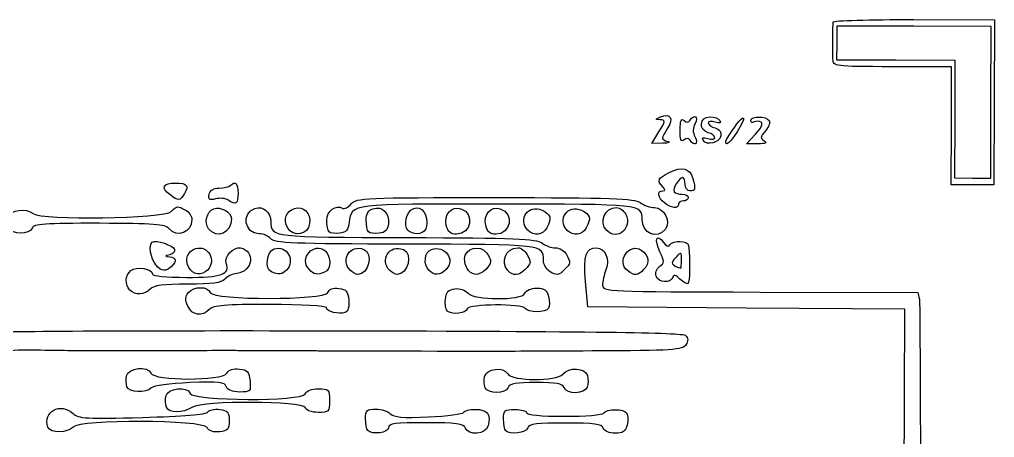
# Model space of a CAD drawing. Extents: x 25 to 242, y 39 to 365.
# Drawn here: x 165.3 to 227.6, y 328 to 354.8 of the extents above; entities that cross this region are included whole.
import ezdxf

# ---------------------------------------------------------------- set-up
doc = ezdxf.new("R2010")
doc.units = 0
doc.layers.add('Layer_1', color=7, linetype='CONTINUOUS')

msp = doc.modelspace()

# ---------------------------------------------------------------- linework, layer by layer
at = {"layer": 'Layer_1', "color": 7}
for points in [[(222.48781, 354.753212), (227.63625, 354.742272), (227.61975, 349.46341), (227.60325, 344.184549), (226.23734, 344.187449), (224.87143, 344.190349), (224.88323, 347.960964), (224.88314, 347.961005)], [(224.88314, 347.961005), (224.89494, 351.731621), (221.11241, 351.739621)], [(206.42255, 346.840035), (205.722375, 346.816525), (206.179291, 347.569686)], [(207.535672, 347.674551), (207.535987, 347.674536)], [(212.49435, 346.805476), (211.77207, 346.803676), (212.35591, 347.425197), (212.35594, 347.4252)], [(219.97036, 314.038193), (221.83591, 314.034193), (221.87051, 325.128512), (221.90511, 336.222825), (211.766, 336.300295), (201.626891, 336.377765), (201.491401, 337.993065)], [(212.65824, 337.323925), (222.74099, 337.302495), (222.83699, 336.817493)]]:
    msp.add_lwpolyline(points, dxfattribs=at)
for points in [[(227.40953, 349.463895), (227.42463, 354.31183), (222.48633, 354.32232), (217.54802, 354.33281), (217.54502, 353.255491), (217.54202, 352.178173), (221.32456, 352.170173), (225.10709, 352.162173), (225.09529, 348.391558), (225.08349, 344.620943), (226.23926, 344.618543), (227.39503, 344.616143)], [(209.00802, 347.035776)], [(210.50766, 347.075696)], [(174.898871, 343.557163)], [(178.638833, 343.205609)], [(206.532841, 343.021042)], [(177.37889, 341.372036)], [(182.429058, 341.450856)], [(185.084763, 341.176564)], [(187.606448, 341.171164)], [(190.241087, 341.170628)], [(192.58323, 341.583838)], [(195.104914, 341.578438)], [(197.79601, 341.27439)], [(200.317698, 341.26899)], [(202.839384, 341.26359)], [(207.624744, 339.378941)], [(174.015459, 339.060174)], [(176.110078, 338.891616)], [(181.407129, 338.607739)], [(183.805482, 338.77935)], [(186.440361, 338.7129)], [(188.962046, 338.7075)], [(191.483731, 338.702185)], [(194.005417, 338.696705)], [(196.527105, 338.691295)], [(199.16429, 338.65986)], [(204.172601, 338.70007)], [(207.526145, 338.150004)], [(172.35691, 337.450039)], [(176.058834, 336.423026)], [(192.684772, 336.077038)], [(172.166129, 331.253975)], [(195.071457, 331.20528)], [(174.683778, 329.955939)], [(167.114695, 328.67919)], [(187.557196, 328.468803)], [(196.383152, 328.450058)]]:
    msp.add_lwpolyline(points, close=True, dxfattribs=at)
for points in [[(217.32186, 354.602587), (217.33186, 354.691447), (219.65616, 354.759228), (222.48781, 354.753212)], [(217.30756, 352.232501), (217.28356, 352.754122), (217.29306, 354.337467), (217.32186, 354.602587)], [(221.11241, 351.739621), (217.33694, 351.747621), (217.32984, 351.748521), (217.30756, 352.232501)], [(206.251361, 348.338806), (205.90373, 348.353226), (205.90721, 348.371686), (206.287351, 348.529731)], [(206.287351, 348.529731), (206.913403, 348.790016), (207.137896, 348.426675), (206.736605, 347.802611)], [(208.171638, 348.309129), (208.43149, 348.737458), (208.72642, 348.54841), (208.49251, 348.103445)], [(209.33126, 347.51769), (208.69393, 347.690073), (208.77362, 348.533769), (209.42706, 348.532381)], [(209.42706, 348.532381), (209.70918, 348.531772), (210.00438, 348.423808), (210.08305, 348.292439)], [(210.50771, 347.075696), (210.92776, 347.815345), (211.49255, 348.541709), (211.57861, 348.45298)], [(212.06554, 348.298595), (212.06654, 348.596109), (213.05101, 348.59329), (213.22948, 348.295295)], [(206.179291, 347.569686), (206.607395, 348.27536), (206.611938, 348.323849), (206.251361, 348.338806)], [(207.535987, 347.674536), (207.537887, 348.291883), (207.602887, 348.452876), (207.78667, 348.295679)], [(207.78667, 348.295679), (207.950288, 348.155729), (208.08136, 348.160305), (208.171638, 348.309129)], [(208.49251, 348.103445), (208.33175, 347.797613), (208.33097, 347.548102), (208.48951, 347.24159)], [(209.33317, 348.141299), (209.33291, 348.028629), (209.52972, 347.88311), (209.77072, 347.817924)], [(209.77995, 348.199869), (209.53457, 348.280329), (209.33352, 348.253969), (209.33317, 348.141299)], [(210.08305, 348.292439), (210.17935, 348.131707), (210.08005, 348.101431), (209.77995, 348.199869)], [(211.57861, 348.45298), (211.70803, 348.319608), (210.74172, 346.811935), (210.52496, 346.808996)], [(212.27538, 348.203135), (212.15958, 348.130135), (212.06515, 348.173095), (212.06554, 348.298595)], [(212.71286, 348.191285), (212.58805, 348.270795), (212.39119, 348.276125), (212.27538, 348.203135)], [(212.35594, 347.4252), (212.72428, 347.81732), (212.85602, 348.100078), (212.71286, 348.191285)], [(213.22948, 348.295295), (213.30498, 348.169161), (213.19518, 347.872597), (212.98551, 347.636264)], [(206.736605, 347.802611), (206.302728, 347.127869), (206.303684, 347.084926), (206.755285, 346.962861)], [(207.782478, 347.052352), (207.597717, 346.895937), (207.533749, 347.057252), (207.535672, 347.674551)], [(210.13473, 347.307224), (210.04963, 346.85718), (209.23283, 346.660402), (209.00802, 347.035776)], [(209.75055, 347.199253), (209.75081, 347.311923), (209.56222, 347.455218), (209.33126, 347.51769)], [(209.77072, 347.817924), (210.0543, 347.741224), (210.18274, 347.56102), (210.13473, 347.307224)], [(212.98551, 347.636264), (212.65826, 347.267494), (212.64763, 347.178254), (212.91041, 347.006903)], [(206.755285, 346.962861), (206.957376, 346.908231), (206.807645, 346.852963), (206.42255, 346.840035)], [(208.167357, 347.037272), (208.078007, 347.186467), (207.946967, 347.1916), (207.782478, 347.052352)], [(208.48951, 347.24159), (208.72064, 346.795638), (208.42451, 346.607845), (208.167357, 347.037272)], [(209.00806, 347.035776), (208.90304, 347.211119), (208.99236, 347.242794), (209.30377, 347.140683)], [(209.30377, 347.140683), (209.54915, 347.060223), (209.75019, 347.086583), (209.75055, 347.199253)], [(210.52496, 346.808996), (210.43146, 346.807696), (210.42369, 346.927743), (210.50766, 347.075696)], [(212.91041, 347.006903), (213.13252, 346.862089), (213.01822, 346.806757), (212.49435, 346.805476)], [(206.420496, 344.057209), (206.040324, 344.44907), (206.108706, 344.598255), (206.838675, 344.969492)], [(206.838675, 344.969492), (207.641596, 345.377834), (208.183523, 345.243777), (208.35093, 344.595408)], [(207.849987, 344.226545), (207.851587, 344.76916), (207.606663, 344.779712), (207.282556, 344.250995)], [(174.898871, 343.557159), (174.321693, 343.97383), (174.47798, 344.297439), (175.255593, 344.295785)], [(175.255593, 344.295785), (176.007221, 344.294185), (176.15238, 344.128585), (175.843632, 343.624913)], [(178.772183, 344.136572), (179.082124, 344.452696), (179.270814, 344.264379), (179.26887, 343.640867)], [(207.282556, 344.250995), (206.997904, 343.78663), (207.117189, 343.581721), (207.672856, 343.580541)], [(208.163854, 343.794948), (207.98874, 343.795213), (207.849241, 343.987142), (207.849987, 344.226545)], [(208.35093, 344.595408), (208.53313, 343.889772), (208.5108, 343.79421), (208.163854, 343.794948)], [(175.843632, 343.624913), (175.541272, 343.131653), (175.49307, 343.128198), (174.898871, 343.557163)], [(177.83024, 343.283047), (177.42611, 343.179989), (177.348984, 343.231587), (177.412942, 343.562233)], [(177.412942, 343.562233), (177.465932, 343.836185), (177.675168, 343.970649), (178.05756, 343.976493)], [(178.05756, 343.976493), (178.368945, 343.981293), (178.690528, 344.053293), (178.772183, 344.136572)], [(179.26887, 343.640867), (179.26677, 342.957676), (179.146624, 342.874692), (178.638833, 343.205609)], [(206.532854, 343.021026), (206.112286, 343.350062), (206.046897, 343.799446), (206.419702, 343.798652)], [(206.419702, 343.798652), (206.615833, 343.798123), (206.616013, 343.855692), (206.420496, 344.057209)], [(207.672856, 343.580541), (207.884748, 343.580012), (208.057812, 343.482761), (208.057441, 343.36426)], [(178.638833, 343.205607), (178.466777, 343.317735), (178.102909, 343.35258), (177.83024, 343.283047)], [(184.937358, 341.926376), (184.939258, 342.513698), (185.532628, 342.948474), (185.960439, 342.675927)], [(185.960439, 342.675927), (186.061404, 342.611607), (186.306145, 342.741687), (186.50431, 342.964987)], [(195.878446, 342.952216), (186.416847, 342.964886), (186.509504, 342.976266), (186.373437, 341.78399)], [(186.50431, 342.964987), (186.846215, 343.350273), (187.315615, 343.370734), (195.699531, 343.365775)], [(190.315554, 342.555002), (190.796059, 342.961788), (191.348588, 342.535682), (191.34617, 341.760212)], [(195.699531, 343.365775), (203.159538, 343.361375), (204.603134, 343.310975), (204.975789, 343.041946)], [(205.111121, 341.969863), (205.114121, 342.934928), (205.067331, 342.939907), (195.878446, 342.952216)], [(197.79601, 341.27439), (197.125241, 341.965788), (197.83847, 342.967975), (198.709846, 342.558445)], [(200.317698, 341.26899), (199.646926, 341.960389), (200.360158, 342.962575), (201.231535, 342.553045)], [(204.975789, 343.041946), (205.218526, 342.866713), (205.634522, 342.722877), (205.900227, 342.722314)], [(207.425677, 342.934672), (207.424577, 342.634603), (206.970631, 342.678531), (206.532841, 343.021042)], [(207.741558, 343.149466), (207.568192, 343.14973), (207.426045, 343.053176), (207.425677, 342.934672)], [(208.057441, 343.36426), (208.057177, 343.245756), (207.914926, 343.149098), (207.741558, 343.149466)], [(164.590645, 342.097225), (164.681845, 342.581786), (165.708095, 342.737612), (166.175455, 342.337861)], [(166.175455, 342.337861), (166.676395, 341.909385), (174.56163, 342.030662), (174.99583, 342.473519)], [(174.99583, 342.473519), (175.362387, 342.847385), (175.395719, 342.850624), (175.917014, 342.562969)], [(175.917014, 342.562969), (176.140185, 342.439819), (176.32225, 342.167946), (176.321599, 341.958806)], [(177.37889, 341.372036), (177.075215, 341.749308), (177.265355, 342.478835), (177.71295, 342.653778)], [(177.71295, 342.653778), (178.127018, 342.815618), (178.84479, 342.423236), (178.843581, 342.035701)], [(180.608384, 341.052135), (179.676148, 341.054235), (179.460304, 342.392197), (180.346076, 342.67828)], [(180.346076, 342.67828), (180.868972, 342.847164), (181.36651, 342.428577), (181.364618, 341.821369)], [(182.429058, 341.450856), (182.149878, 341.989532), (182.333278, 342.500477), (182.867764, 342.673104)], [(182.867764, 342.673104), (183.436548, 342.856807), (183.921883, 342.37817), (183.844062, 341.71028)], [(187.459043, 341.920973), (187.460343, 342.332357), (187.594327, 342.560029), (187.891703, 342.656072)], [(187.891703, 342.656072), (188.477811, 342.845374), (188.966271, 342.376133), (188.887436, 341.699527)], [(190.241084, 341.170628), (189.87024, 341.330685), (189.917993, 342.218436), (190.315554, 342.555002)], [(192.58323, 341.583838), (192.413997, 342.284476), (192.907559, 342.85328), (193.512601, 342.654898)], [(193.512601, 342.654898), (194.422493, 342.356556), (194.192729, 341.023519), (193.231766, 341.025562)], [(195.104914, 341.578438), (194.935681, 342.279076), (195.429246, 342.847883), (196.034291, 342.649498)], [(196.034291, 342.649498), (196.944181, 342.351157), (196.714418, 341.01812), (195.753453, 341.020162)], [(198.709846, 342.558445), (199.277997, 342.291424), (199.339114, 342.060059), (199.007927, 341.430023)], [(201.231535, 342.553045), (201.799686, 342.286025), (201.860798, 342.05466), (201.529614, 341.424624)], [(202.839384, 341.26359), (202.313246, 341.805909), (202.709024, 342.729032), (203.466981, 342.727421)], [(204.061426, 342.295227), (204.512736, 341.424422), (203.507034, 340.575411), (202.839384, 341.26359)], [(203.466981, 342.727421), (203.670954, 342.726892), (203.938453, 342.5325), (204.061426, 342.295227)], [(205.900227, 342.722314), (206.532447, 342.721014), (206.979243, 341.810745), (206.585273, 341.326716)], [(170.404555, 341.720398), (166.879585, 341.727898), (166.201675, 341.678438), (166.098915, 341.406345)], [(174.848825, 341.387759), (174.633153, 341.655699), (173.867017, 341.713043), (170.404555, 341.720398)], [(176.321599, 341.958806), (176.318999, 341.140812), (175.350025, 340.765088), (174.848825, 341.387759)], [(178.843581, 342.035701), (178.840681, 341.10029), (177.929821, 340.68758), (177.37889, 341.372036)], [(181.364618, 341.821369), (181.361518, 340.842016), (181.419178, 340.835322), (190.071846, 340.809716)], [(183.844062, 341.71028), (183.758922, 340.979562), (182.767518, 340.797801), (182.429058, 341.450856)], [(185.084763, 341.176557), (185.002673, 341.261177), (184.936334, 341.598597), (184.937358, 341.926376)], [(186.373437, 341.78399), (186.316727, 341.287084), (186.184172, 341.134261), (185.767439, 341.085334)], [(187.606448, 341.171157), (187.524358, 341.255777), (187.458022, 341.593194), (187.459043, 341.920973)], [(188.887436, 341.699527), (188.839146, 341.285052), (188.686072, 341.126537), (188.289127, 341.079934)], [(191.34617, 341.760212), (191.34427, 341.133641), (190.889218, 340.890889), (190.241087, 341.170628)], [(206.585273, 341.326716), (206.051447, 340.670864), (205.108353, 341.082318), (205.111121, 341.969863)], [(166.098915, 341.406345), (165.941855, 340.990503), (164.786065, 340.983039), (164.632605, 341.396845)], [(181.361208, 340.727338), (181.217881, 340.905403), (180.879111, 341.051561), (180.608384, 341.052135)], [(185.767439, 341.085334), (185.47406, 341.050894), (185.166856, 341.091934), (185.084763, 341.176564)], [(188.289127, 341.079934), (187.995745, 341.045494), (187.68854, 341.086534), (187.606448, 341.171164)], [(193.231766, 341.025562), (192.854316, 341.026356), (192.682067, 341.174639), (192.58323, 341.583838)], [(195.753453, 341.020162), (195.376001, 341.020956), (195.203752, 341.169242), (195.104914, 341.578438)], [(199.007927, 341.430023), (198.761294, 340.960843), (198.173443, 340.885352), (197.79601, 341.27439)], [(201.529614, 341.424624), (201.282983, 340.955443), (200.695131, 340.879952), (200.317698, 341.26899)], [(206.237468, 339.903064), (205.866221, 340.671811), (206.036652, 341.109847), (206.469468, 340.499353)], [(174.015446, 339.060174), (173.678835, 339.451453), (173.529084, 340.360034), (173.775596, 340.515414)], [(173.775596, 340.515414), (174.02617, 340.673357), (175.12413, 340.31451), (175.210368, 340.04649)], [(189.959663, 340.385875), (182.804591, 340.401085), (181.584834, 340.449515), (181.361208, 340.727338)], [(183.805482, 338.77935), (183.148724, 339.456303), (184.121825, 340.568489), (184.836232, 339.957426)], [(186.440361, 338.7129), (185.778119, 339.395504), (186.437261, 340.399339), (187.318534, 340.050298)], [(190.071846, 340.809716), (196.95432, 340.789346), (198.343443, 340.734266), (198.684737, 340.468224)], [(198.684737, 340.468224), (198.908546, 340.293757), (199.306669, 340.150554), (199.569456, 340.149996)], [(204.172601, 338.70007), (203.425476, 339.263122), (204.268751, 340.515154), (205.052463, 340.006419)], [(206.469468, 340.499353), (206.643919, 340.253285), (206.797218, 340.193391), (206.884467, 340.337211)], [(206.884467, 340.337211), (207.078015, 340.656251), (208.042832, 340.621027), (208.076127, 340.293711)], [(175.210368, 340.04649), (175.252778, 339.914682), (175.116618, 339.761825), (174.90779, 339.70681)], [(176.110078, 338.891616), (175.837031, 339.418457), (176.025328, 339.929709), (176.555483, 340.100934)], [(176.555483, 340.100934), (177.341335, 340.354746), (177.911163, 339.334973), (177.320256, 338.732278)], [(178.51097, 339.170234), (178.363144, 339.568864), (178.983772, 340.238759), (179.41857, 340.149889)], [(179.41857, 340.149889), (180.393808, 339.950554), (180.213857, 338.63413), (179.194521, 338.510824)], [(181.407129, 338.607739), (180.959023, 338.794326), (181.091132, 339.92624), (181.579423, 340.083945)], [(181.579423, 340.083945), (182.381714, 340.343064), (182.963117, 339.333012), (182.36363, 338.721565)], [(184.836232, 339.957426), (185.24152, 339.610767), (185.221724, 338.751601), (184.804692, 338.588604)], [(187.318534, 340.050298), (187.946988, 339.801388), (187.612636, 338.451852), (186.922876, 338.453315)], [(188.962046, 338.7075), (188.299807, 339.390104), (188.958946, 340.393938), (189.840223, 340.044897)], [(189.840223, 340.044897), (190.468676, 339.795988), (190.134323, 338.446451), (189.444565, 338.447917)], [(198.798741, 339.36512), (198.801841, 340.364023), (198.774771, 340.36715), (189.959663, 340.385875)], [(191.483731, 338.7021), (191.0973, 339.100507), (191.182646, 339.906346), (191.626443, 340.049684)], [(191.626443, 340.049684), (192.506146, 340.333804), (193.187628, 339.396862), (192.563952, 338.760745)], [(193.755589, 339.447254), (193.757689, 340.126244), (194.751972, 340.395843), (195.155391, 339.826812)], [(195.155391, 339.826812), (195.515053, 339.319503), (195.508619, 339.186671), (195.104401, 338.774395)], [(196.527105, 338.6913), (196.000969, 339.233617), (196.396745, 340.15674), (197.154703, 340.155131)], [(197.154703, 340.155131), (197.358677, 340.154602), (197.622869, 339.966589), (197.741797, 339.737116)], [(199.569456, 340.149996), (199.83224, 340.149467), (200.144555, 339.961232), (200.263485, 339.731756)], [(201.491401, 337.993065), (201.348449, 339.696807), (201.493501, 340.148688), (202.182294, 340.147225)], [(202.182294, 340.147225), (202.743054, 340.145925), (203.049582, 339.439044), (202.790042, 338.745492)], [(205.052463, 340.006419), (205.552663, 339.681722), (205.612572, 339.18275), (205.201682, 338.76366)], [(206.222278, 338.951231), (206.544096, 339.191269), (206.545284, 339.265659), (206.237468, 339.903064)], [(207.624742, 339.378941), (207.626342, 339.893265), (207.609392, 339.900602), (207.249465, 339.541337)], [(208.076127, 340.293711), (208.176944, 339.302627), (208.156717, 337.943168), (208.040067, 337.869638)], [(174.90779, 339.70681), (174.558898, 339.6149), (174.557924, 339.604691), (174.89578, 339.581008)], [(174.89578, 339.581008), (175.324334, 339.550968), (175.366651, 339.316848), (175.0094, 338.95247)], [(175.969163, 338.261134), (178.221481, 338.256334), (178.776294, 338.454783), (178.51097, 339.170234)], [(194.00542, 338.6967), (193.86717, 338.839199), (193.754746, 339.17695), (193.755589, 339.447254)], [(197.741797, 339.737116), (198.021452, 339.197525), (198.018008, 339.168733), (197.626089, 338.768995)], [(199.16429, 338.65986), (198.962408, 338.781079), (198.797907, 339.098447), (198.798741, 339.36512)], [(200.263485, 339.731756), (200.543136, 339.192165), (200.539697, 339.163373), (200.147777, 338.763635)], [(207.249465, 339.541337), (206.886113, 339.178652), (206.953417, 339.034914), (207.570574, 338.855537)], [(207.570574, 338.855537), (207.599444, 338.847137), (207.623814, 339.082677), (207.624744, 339.378941)], [(172.356911, 337.450038), (172.013497, 337.804016), (172.043001, 338.377175), (172.421111, 338.697278)], [(172.421111, 338.697278), (172.764162, 338.987696), (173.790155, 338.822577), (173.789078, 338.477124)], [(175.0094, 338.95247), (174.671422, 338.607749), (174.37725, 338.639626), (174.015459, 339.060174)], [(177.320256, 338.732278), (176.940822, 338.345278), (176.353124, 338.422652), (176.110078, 338.891616)], [(182.36363, 338.721565), (182.100041, 338.452722), (181.850682, 338.423047), (181.407129, 338.607739)], [(184.804692, 338.588604), (184.310384, 338.395403), (184.14788, 338.426423), (183.805482, 338.77935)], [(186.922876, 338.453315), (186.795741, 338.45358), (186.578608, 338.570398), (186.440361, 338.7129)], [(189.444565, 338.447917), (189.317429, 338.448182), (189.100296, 338.564998), (188.962046, 338.7075)], [(192.563952, 338.760745), (192.185606, 338.374853), (191.820505, 338.355062), (191.483731, 338.702185)], [(195.104401, 338.774395), (194.708283, 338.370373), (194.346802, 338.344817), (194.005417, 338.696705)], [(197.626089, 338.768995), (197.229971, 338.364974), (196.86849, 338.339418), (196.527105, 338.691295)], [(200.147777, 338.763635), (199.763782, 338.37198), (199.661679, 338.361206), (199.16429, 338.65986)], [(202.790042, 338.745492), (202.673474, 338.434001), (202.577518, 337.991541), (202.576804, 337.762242)], [(205.201682, 338.76366), (204.787723, 338.341446), (204.659017, 338.333493), (204.172601, 338.70007)], [(206.00469, 338.336212), (205.92686, 338.546069), (206.0157, 338.797145), (206.222278, 338.951231)], [(173.789078, 338.477124), (173.788813, 338.352532), (174.683663, 338.263864), (175.969163, 338.261134)], [(178.400781, 338.135446), (178.212134, 337.903677), (177.621618, 337.826693), (176.05788, 337.830014)], [(179.194521, 338.510824), (178.896682, 338.474794), (178.5395, 338.305875), (178.400781, 338.135446)], [(207.05316, 338.248962), (206.910491, 337.858072), (206.158807, 337.920628), (206.00469, 338.336212)], [(207.526142, 338.150002), (207.249957, 338.421269), (207.12555, 338.447301), (207.05316, 338.248962)], [(208.040067, 337.869638), (207.963527, 337.821388), (207.732261, 337.947558), (207.526145, 338.150004)], [(173.650976, 337.511929), (173.270024, 337.123375), (172.700262, 337.096129), (172.35691, 337.450039)], [(176.05788, 337.830014), (174.47968, 337.833414), (173.889681, 337.755394), (173.650976, 337.511929)], [(176.058836, 336.42311), (175.879245, 336.830494), (175.886995, 337.033326), (176.091756, 337.2849)], [(176.091756, 337.2849), (176.435299, 337.706976), (177.335861, 337.709167), (177.491931, 337.2883)], [(177.491931, 337.2883), (177.675303, 336.793836), (184.817562, 336.792383), (185.004281, 337.2867)], [(185.004281, 337.2867), (185.087371, 337.506701), (185.333063, 337.599871), (185.710561, 337.55453)], [(185.710561, 337.55453), (186.187602, 337.49724), (186.300294, 337.366639), (186.351181, 336.812117)], [(192.522344, 336.848827), (192.578064, 337.33552), (192.712481, 337.485597), (193.13719, 337.535299)], [(193.13719, 337.535299), (193.439658, 337.570689), (193.800204, 337.450469), (193.950106, 337.264239)], [(197.607272, 337.245559), (197.678332, 337.43372), (197.993423, 337.567935), (198.36225, 337.567152)], [(198.36225, 337.567152), (198.858284, 337.566052), (199.022793, 337.451833), (199.12248, 337.03912)], [(202.576804, 337.762242), (202.575504, 337.35581), (202.828676, 337.344806), (212.65824, 337.323925)], [(186.351181, 336.812117), (186.391351, 336.37443), (186.305751, 336.097337), (186.1063, 336.01938)], [(192.684793, 336.077045), (192.556229, 336.158945), (192.483127, 336.506252), (192.522344, 336.848827)], [(193.950106, 337.264239), (194.331633, 336.790245), (197.429335, 336.774439), (197.607272, 337.245559)], [(199.12248, 337.03912), (199.19245, 336.749441), (199.18761, 336.410095), (199.11171, 336.285016)], [(222.83699, 336.817493), (222.88979, 336.550742), (222.93519, 317.565463), (222.9378, 294.627983)], [(177.429476, 336.211029), (176.952117, 335.72415), (176.324105, 335.821287), (176.058834, 336.423026)], [(181.333093, 336.525936), (178.424481, 336.532136), (177.68586, 336.472526), (177.429476, 336.211029)], [(184.919898, 336.32798), (184.920162, 336.432665), (183.306163, 336.521745), (181.333093, 336.525936)], [(186.1063, 336.01938), (185.718685, 335.867872), (184.919113, 336.07586), (184.919898, 336.32798)], [(193.908705, 336.246916), (193.814675, 335.960618), (193.036954, 335.852674), (192.684772, 336.077038)], [(197.633305, 336.275916), (197.4456, 336.589347), (194.012397, 336.562613), (193.908705, 336.246916)], [(199.11171, 336.285016), (198.936574, 335.996326), (197.804916, 335.989354), (197.633305, 336.275916)], [(163.501645, 334.745841), (163.629115, 334.826181), (173.612684, 334.871455), (185.687357, 334.846444)], [(185.687357, 334.846444), (201.999272, 334.812654), (207.70344, 334.736925), (207.883068, 334.551774)], [(207.883068, 334.551774), (208.056545, 334.372964), (208.061392, 334.200127), (207.900238, 333.939825)], [(166.051195, 333.610543), (165.271105, 333.630013), (164.490785, 333.577653), (164.317155, 333.494185)], [(167.889825, 333.574253), (167.658665, 333.574782), (166.831285, 333.591053), (166.051195, 333.610543)], [(169.781088, 333.570253), (168.972045, 333.571853), (168.120975, 333.573753), (167.889825, 333.574253)], [(171.672353, 333.566253), (171.441197, 333.566782), (170.590128, 333.568653), (169.781088, 333.570253)], [(173.563616, 333.562253), (172.754576, 333.563853), (171.903506, 333.565753), (171.672353, 333.566253)], [(175.454882, 333.558253), (175.223728, 333.558782), (174.372659, 333.560653), (173.563616, 333.562253)], [(177.29367, 333.572913), (176.51349, 333.564413), (175.686035, 333.557783), (175.454882, 333.558253)], [(179.132418, 333.575013), (178.901286, 333.582313), (178.073849, 333.581413), (177.29367, 333.572913)], [(181.811681, 333.559583), (180.569219, 333.560683), (179.36355, 333.567683), (179.132418, 333.575013)], [(184.385892, 333.550983), (184.212537, 333.554583), (183.054141, 333.558483), (181.811681, 333.559583)], [(195.78601, 333.524463), (195.162342, 333.519763), (184.72069, 333.544013), (184.385892, 333.550983)], [(201.914704, 333.552163), (198.746189, 333.538453), (195.988276, 333.525993), (195.78601, 333.524463)], [(207.900238, 333.939825), (207.699457, 333.615528), (207.064914, 333.57443), (201.914704, 333.552163)], [(172.124095, 331.954349), (172.221855, 332.474203), (173.50758, 332.62597), (173.688179, 332.138973)], [(178.557616, 332.132573), (178.678702, 332.352907), (178.960828, 332.447372), (179.356925, 332.400207)], [(179.356925, 332.400207), (179.876455, 332.338347), (179.97873, 332.221322), (180.032763, 331.626917)], [(195.029485, 331.905689), (195.127025, 332.423849), (196.253053, 332.567473), (196.509454, 332.094456)], [(200.036841, 332.069216), (200.417319, 332.536668), (201.451715, 332.483373), (201.603259, 331.988506)], [(172.166125, 331.253997), (172.102725, 331.424968), (172.083805, 331.740127), (172.124095, 331.954349)], [(173.688179, 332.138973), (173.87402, 331.637842), (178.282547, 331.632063), (178.557616, 332.132573)], [(195.071445, 331.205337), (195.008045, 331.376308), (194.989165, 331.691466), (195.029485, 331.905689)], [(196.509454, 332.094456), (196.767686, 331.61806), (199.652822, 331.597433), (200.036841, 332.069216)], [(201.603259, 331.988506), (201.670769, 331.768045), (201.665969, 331.428698), (201.592599, 331.234402)], [(173.717254, 331.191365), (173.371018, 330.838221), (172.304342, 330.881279), (172.166129, 331.253975)], [(176.17689, 331.527153), (174.886535, 331.477603), (173.860566, 331.337537), (173.717254, 331.191365)], [(174.641741, 330.656211), (174.739501, 331.176064), (176.025226, 331.327829), (176.205823, 330.840834)], [(178.517222, 331.270886), (178.40983, 331.560475), (178.055347, 331.599289), (176.17689, 331.527153)], [(179.370106, 330.928063), (178.901474, 330.929163), (178.598878, 331.050689), (178.517222, 331.270886)], [(180.032763, 331.626917), (180.093493, 330.958791), (180.062963, 330.926592), (179.370106, 330.928063)], [(183.565851, 330.811434), (183.641111, 331.010689), (183.960892, 331.133792), (184.400826, 331.132858)], [(184.400826, 331.132858), (185.0756, 331.131558), (185.113708, 331.090908), (185.111483, 330.377218)], [(196.537772, 331.21478), (196.380717, 330.798937), (195.224926, 330.791473), (195.071457, 331.20528)], [(198.324975, 331.534182), (197.038615, 331.536882), (196.631984, 331.464242), (196.537772, 331.21478)], [(200.11016, 331.207192), (200.0175, 331.457054), (199.611331, 331.531449), (198.324975, 331.534182)], [(201.592599, 331.234402), (201.421814, 330.782194), (200.275569, 330.76116), (200.11016, 331.207192)], [(174.683781, 329.955859), (174.620381, 330.12683), (174.601461, 330.441988), (174.641741, 330.656211)], [(176.205823, 330.840834), (176.38915, 330.346487), (183.379705, 330.318566), (183.565851, 330.811434)], [(167.114695, 328.679197), (166.749135, 329.664931), (167.915885, 330.298251), (168.718408, 329.549705)], [(176.344129, 329.952839), (175.744448, 329.554067), (174.832162, 329.555721), (174.683778, 329.955939)], [(183.57478, 329.918259), (183.412, 330.357197), (176.998337, 330.387876), (176.344129, 329.952839)], [(177.340719, 329.650847), (177.420289, 329.782006), (177.758721, 329.856733), (178.092789, 329.816908)], [(178.092789, 329.816908), (178.612224, 329.754978), (178.699897, 329.650889), (178.698171, 329.098106)], [(184.396123, 329.624611), (183.990163, 329.625405), (183.636461, 329.751929), (183.57478, 329.918259)], [(185.111483, 330.377218), (185.109383, 329.663537), (185.070893, 329.623177), (184.396123, 329.624611)], [(187.419451, 329.223225), (187.421051, 329.761046), (187.498171, 329.833542), (188.066788, 329.832333)], [(188.066788, 329.832333), (188.421776, 329.831539), (188.841025, 329.698192), (188.998459, 329.535917)], [(193.689941, 329.626109), (193.728801, 329.732881), (194.073568, 329.819572), (194.456093, 329.81876)], [(194.456093, 329.81876), (195.205223, 329.81716), (195.44933, 329.495611), (195.259449, 328.760508)], [(196.245356, 329.204462), (196.247256, 329.75851), (196.315246, 329.814798), (196.98275, 329.81338)], [(196.98275, 329.81338), (197.387272, 329.812586), (197.717939, 329.71486), (197.717571, 329.596353)], [(202.655875, 329.585864), (202.829272, 329.871683), (203.960869, 329.859907), (204.134202, 329.570494)], [(177.28591, 328.65245), (177.016567, 329.14934), (169.117302, 329.182458), (168.715151, 328.68839)], [(168.718408, 329.549705), (169.056115, 329.234716), (169.57569, 329.205736), (173.148518, 329.302621)], [(173.148518, 329.302621), (175.765154, 329.373571), (177.247194, 329.496682), (177.340719, 329.650847)], [(187.557196, 328.468803), (187.480386, 328.547973), (187.418406, 328.887458), (187.419451, 329.223225)], [(188.998459, 329.535917), (189.217099, 329.310556), (189.796536, 329.263444), (191.451996, 329.33643)], [(191.451996, 329.33643), (192.644007, 329.38898), (193.651085, 329.519339), (193.689941, 329.626109)], [(196.383098, 328.450043), (196.306288, 328.529203), (196.244308, 328.868695), (196.245356, 329.204462)], [(197.717571, 329.596353), (197.717042, 329.465265), (198.658398, 329.378889), (200.121113, 329.375783)], [(200.121113, 329.375783), (201.497249, 329.372883), (202.581154, 329.462693), (202.655875, 329.585864)], [(204.134202, 329.570494), (204.209302, 329.445095), (204.212022, 329.105732), (204.140302, 328.816352)], [(168.715151, 328.68839), (168.379916, 328.276521), (167.266395, 328.270132), (167.114695, 328.67919)], [(178.083539, 328.381424), (177.687151, 328.335944), (177.405621, 328.431604), (177.28591, 328.65245)], [(178.698171, 329.098106), (178.696571, 328.544143), (178.608561, 328.441664), (178.083539, 328.381424)], [(188.888646, 328.645528), (188.887546, 328.316014), (187.84029, 328.176999), (187.557196, 328.468803)], [(191.283786, 328.963637), (189.295763, 328.967837), (188.889481, 328.913897), (188.888646, 328.645528)], [(193.79787, 328.635101), (193.70096, 328.896425), (193.218052, 328.959528), (191.283786, 328.963637)], [(195.259449, 328.760508), (195.118858, 328.216213), (193.989158, 328.11928), (193.79787, 328.635101)], [(197.790596, 328.626622), (197.668987, 328.304632), (196.648447, 328.176603), (196.383152, 328.450058)], [(200.208221, 328.944683), (198.361487, 328.948583), (197.88871, 328.886403), (197.790596, 328.626622)], [(202.62383, 328.616356), (202.52733, 328.876556), (202.054951, 328.940762), (200.208221, 328.944683)], [(203.376792, 328.291559), (203.007965, 328.292353), (202.693717, 328.427894), (202.62383, 328.616356)], [(204.140302, 328.816352), (204.038043, 328.404068), (203.872824, 328.290504), (203.376792, 328.291559)]]:
    msp.add_open_spline(points, degree=3, dxfattribs=at)

doc.saveas('drawing.dxf')
